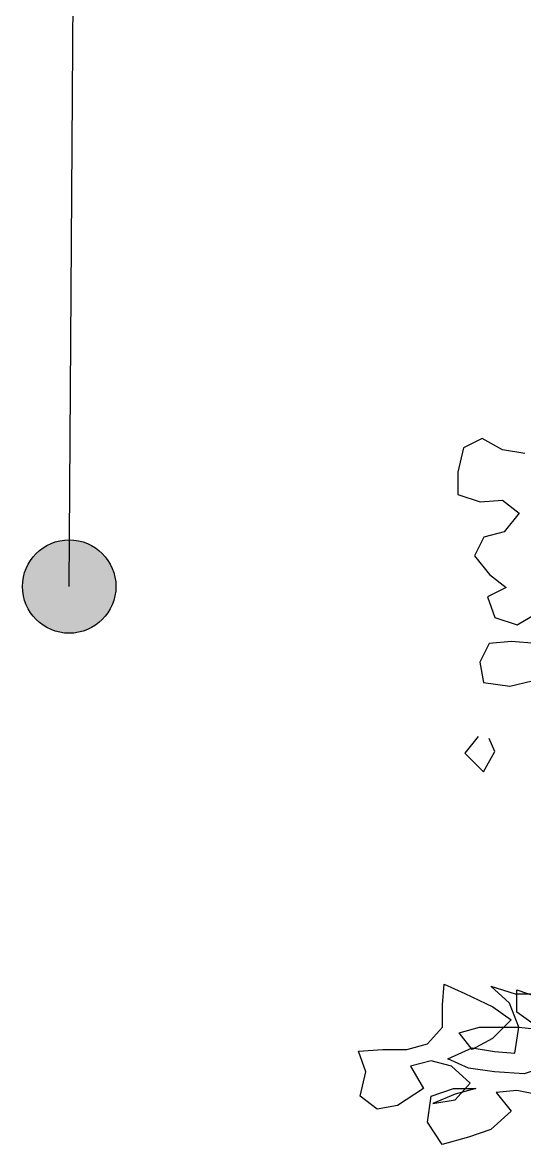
# Model space of a CAD drawing. Header units: millimetres. Extents: x 684983 to 685377, y 990360 to 990509.
# Drawn here: x 685187.117 to 685187.601, y 990444.601 to 990445.682 of the extents above; entities that cross this region are included whole.
import ezdxf

# ---------------------------------------------------------------- set-up
doc = ezdxf.new("R2010")
doc.units = ezdxf.units.MM
doc.layers.add('JACK  FRUIT TREE', color=7, linetype='Continuous')
doc.layers.add('SYMBOLS', color=7, linetype='Continuous')

# ---------------------------------------------------------------- blocks, each defined once
blk = doc.blocks.new('A$C11072AF8')
blk.add_hatch(color=3).paths.add_polyline_path([(0.78274, 0.03, 1), (0.72274, 0.03, 1)])
at = {"color": 3}
blk.add_line((0.75274, 0.03), (0.75779, 0.80816), dxfattribs=at)
blk.add_circle((0.75274, 0.03), 0.03, dxfattribs=at)
blk = doc.blocks.new('A$C0CA14312')
blk.add_blockref('A$C11072AF8', (0, 0))
blk = doc.blocks.new('CCONUT')
at = {"xscale": 0.6000000000000001, "yscale": 0.6000000000000001, "zscale": 0.6000000000000001}
blk.add_blockref('A$C0CA14312', (-0.45164, -0.018), dxfattribs=at)
blk = doc.blocks.new('JT')
at = {"color": 3}
for p, q in [((-0.4666, 2.06981, 157.72663), (-0.47857, 2.06384, 157.72663)), ((-0.45344, 2.06262, 157.72663), (-0.4666, 2.06981, 157.72663)), ((-0.47857, 2.06384, 157.72663), (-0.48217, 2.04829, 157.72663)), ((-0.43909, 2.06021, 157.72663), (-0.45344, 2.06262, 157.72663)), ((-0.48217, 2.04829, 157.72663), (-0.48218, 2.03393, 157.72663)), ((-0.48218, 2.03393, 157.72663), (-0.46783, 2.02913, 157.72663)), ((-0.46783, 2.02913, 157.72663), (-0.45347, 2.03031, 157.72663)), ((-0.45347, 2.03031, 157.72663), (-0.44271, 2.02193, 157.72663)), ((-0.44271, 2.02193, 157.72663), (-0.45229, 2.00997, 157.72663)), ((-0.46546, 2.00639, 157.72663), (-0.47145, 1.99443, 157.72663)), ((-0.45229, 2.00997, 157.72663), (-0.46546, 2.00639, 157.72663)), ((-0.47145, 1.99443, 157.72663), (-0.46189, 1.98246, 157.72663)), ((-0.46189, 1.98246, 157.72663), (-0.45113, 1.97408, 157.72663)), ((-0.45113, 1.97408, 157.72663), (-0.4631, 1.9681, 157.72663)), ((-0.4631, 1.9681, 157.72663), (-0.45833, 1.95494, 157.72663)), ((-0.45833, 1.95494, 157.72663), (-0.44397, 1.95014, 157.72663)), ((-0.44397, 1.95014, 157.72663), (-0.432, 1.95731, 157.72663)), ((-0.44757, 1.93938, 157.72663), (-0.46193, 1.93819, 157.72663)), ((-0.43202, 1.93817, 157.72663), (-0.44757, 1.93938, 157.72663)), ((-0.46193, 1.93819, 157.72663), (-0.46792, 1.92623, 157.72663)), ((-0.46792, 1.92623, 157.72663), (-0.46554, 1.91307, 157.72663)), ((-0.46554, 1.91307, 157.72663), (-0.44879, 1.91066, 157.72663)), ((-0.44879, 1.91066, 157.72663), (-0.43443, 1.91424, 157.72663)), ((-0.46916, 1.87838, 157.72663), (-0.47755, 1.86762, 157.72663)), ((-0.4584, 1.86879, 157.72663), (-0.46199, 1.87717, 157.72663)), ((-0.47755, 1.86762, 157.72663), (-0.4656, 1.85564, 157.72663)), ((-0.4656, 1.85564, 157.72663), (-0.4584, 1.86879, 157.72663)), ((-0.49205, 1.70611, 157.72663), (-0.49085, 1.71927, 157.72663)), ((-0.49085, 1.71927, 157.72663), (-0.47769, 1.71327, 157.72663)), ((-0.44898, 1.70726, 157.72663), (-0.46094, 1.71804, 157.72663)), ((-0.46094, 1.71804, 157.72663), (-0.44539, 1.71324, 157.72663)), ((-0.4442, 1.70128, 157.72663), (-0.44419, 1.71564, 157.72663)), ((-0.44419, 1.71564, 157.72663), (-0.42983, 1.71084, 157.72663)), ((-0.47769, 1.71327, 157.72663), (-0.45975, 1.70488, 157.72663)), ((-0.44539, 1.71324, 157.72663), (-0.43103, 1.71323, 157.72663)), ((-0.49207, 1.69175, 157.72663), (-0.49205, 1.70611, 157.72663)), ((-0.45975, 1.70488, 157.72663), (-0.44779, 1.6965, 157.72663)), ((-0.44301, 1.6917, 157.72663), (-0.44898, 1.70726, 157.72663)), ((-0.43224, 1.69289, 157.72663), (-0.4442, 1.70128, 157.72663)), ((-0.44779, 1.6965, 157.72663), (-0.45977, 1.68454, 157.72663)), ((-0.50165, 1.68099, 157.72663), (-0.49207, 1.69175, 157.72663)), ((-0.4813, 1.68815, 157.72663), (-0.46814, 1.69173, 157.72663)), ((-0.47294, 1.67737, 157.72663), (-0.4813, 1.68815, 157.72663)), ((-0.46814, 1.69173, 157.72663), (-0.44301, 1.6917, 157.72663)), ((-0.44542, 1.67496, 157.72663), (-0.44301, 1.6917, 157.72663)), ((-0.44301, 1.6917, 157.72663), (-0.39755, 1.68688, 157.72663)), ((-0.51481, 1.67741, 157.72663), (-0.50165, 1.68099, 157.72663)), ((-0.45977, 1.68454, 157.72663), (-0.47294, 1.67737, 157.72663)), ((-0.54592, 1.67625, 157.72663), (-0.53037, 1.67743, 157.72663)), ((-0.54115, 1.66308, 157.72663), (-0.54592, 1.67625, 157.72663)), ((-0.53037, 1.67743, 157.72663), (-0.51481, 1.67741, 157.72663)), ((-0.4885, 1.67141, 157.72663), (-0.47294, 1.67857, 157.72663)), ((-0.47294, 1.67857, 157.72663), (-0.45858, 1.67617, 157.72663)), ((-0.45858, 1.67617, 157.72663), (-0.44542, 1.67496, 157.72663)), ((-0.49927, 1.67022, 157.72663), (-0.51243, 1.66664, 157.72663)), ((-0.51243, 1.66664, 157.72663), (-0.50407, 1.65228, 157.72663)), ((-0.48611, 1.66662, 157.72663), (-0.49927, 1.67022, 157.72663)), ((-0.47534, 1.66541, 157.72663), (-0.4885, 1.67141, 157.72663)), ((-0.47415, 1.65584, 157.72663), (-0.48611, 1.66662, 157.72663)), ((-0.45859, 1.663, 157.72663), (-0.47534, 1.66541, 157.72663)), ((-0.42509, 1.66656, 157.72663), (-0.43945, 1.66179, 157.72663)), ((-0.54475, 1.64753, 157.72663), (-0.54115, 1.66308, 157.72663)), ((-0.43945, 1.66179, 157.72663), (-0.45859, 1.663, 157.72663)), ((-0.50407, 1.65228, 157.72663), (-0.52083, 1.64153, 157.72663)), ((-0.49929, 1.64749, 157.72663), (-0.48492, 1.65226, 157.72663)), ((-0.48492, 1.65226, 157.72663), (-0.47057, 1.65225, 157.72663)), ((-0.48373, 1.64508, 157.72663), (-0.47415, 1.65584, 157.72663)), ((-0.47057, 1.65225, 157.72663), (-0.48373, 1.64867, 157.72663)), ((-0.44425, 1.65103, 157.72663), (-0.45741, 1.64984, 157.72663)), ((-0.42032, 1.64622, 157.72663), (-0.44425, 1.65103, 157.72663)), ((-0.53399, 1.63914, 157.72663), (-0.54475, 1.64753, 157.72663)), ((-0.50169, 1.63074, 157.72663), (-0.49929, 1.64749, 157.72663)), ((-0.48373, 1.64867, 157.72663), (-0.49809, 1.6427, 157.72663)), ((-0.49809, 1.6427, 157.72663), (-0.48373, 1.64508, 157.72663)), ((-0.45741, 1.64984, 157.72663), (-0.44785, 1.63787, 157.72663)), ((-0.52083, 1.64153, 157.72663), (-0.53399, 1.63914, 157.72663)), ((-0.44785, 1.63787, 157.72663), (-0.46102, 1.62592, 157.72663)), ((-0.49214, 1.61637, 157.72663), (-0.50169, 1.63074, 157.72663)), ((-0.46102, 1.62592, 157.72663), (-0.47538, 1.62114, 157.72663)), ((-0.47538, 1.62114, 157.72663), (-0.49214, 1.61637, 157.72663))]:
    blk.add_line(p, q, dxfattribs=at)

msp = doc.modelspace()

# ---------------------------------------------------------------- block references
at = {"layer": 'JACK  FRUIT TREE', "xscale": 1.5, "yscale": 1.5, "zscale": 1.5}
msp.add_blockref('JT', (685188.26, 990442.1769, -137.901), dxfattribs=at)
at = {"layer": 'SYMBOLS', "ltscale": 10, "xscale": 2.5, "yscale": 2.5, "zscale": 2.5}
msp.add_blockref('CCONUT', (685187.1625, 990445.139, 98.452), dxfattribs=at)

doc.saveas('drawing.dxf')
